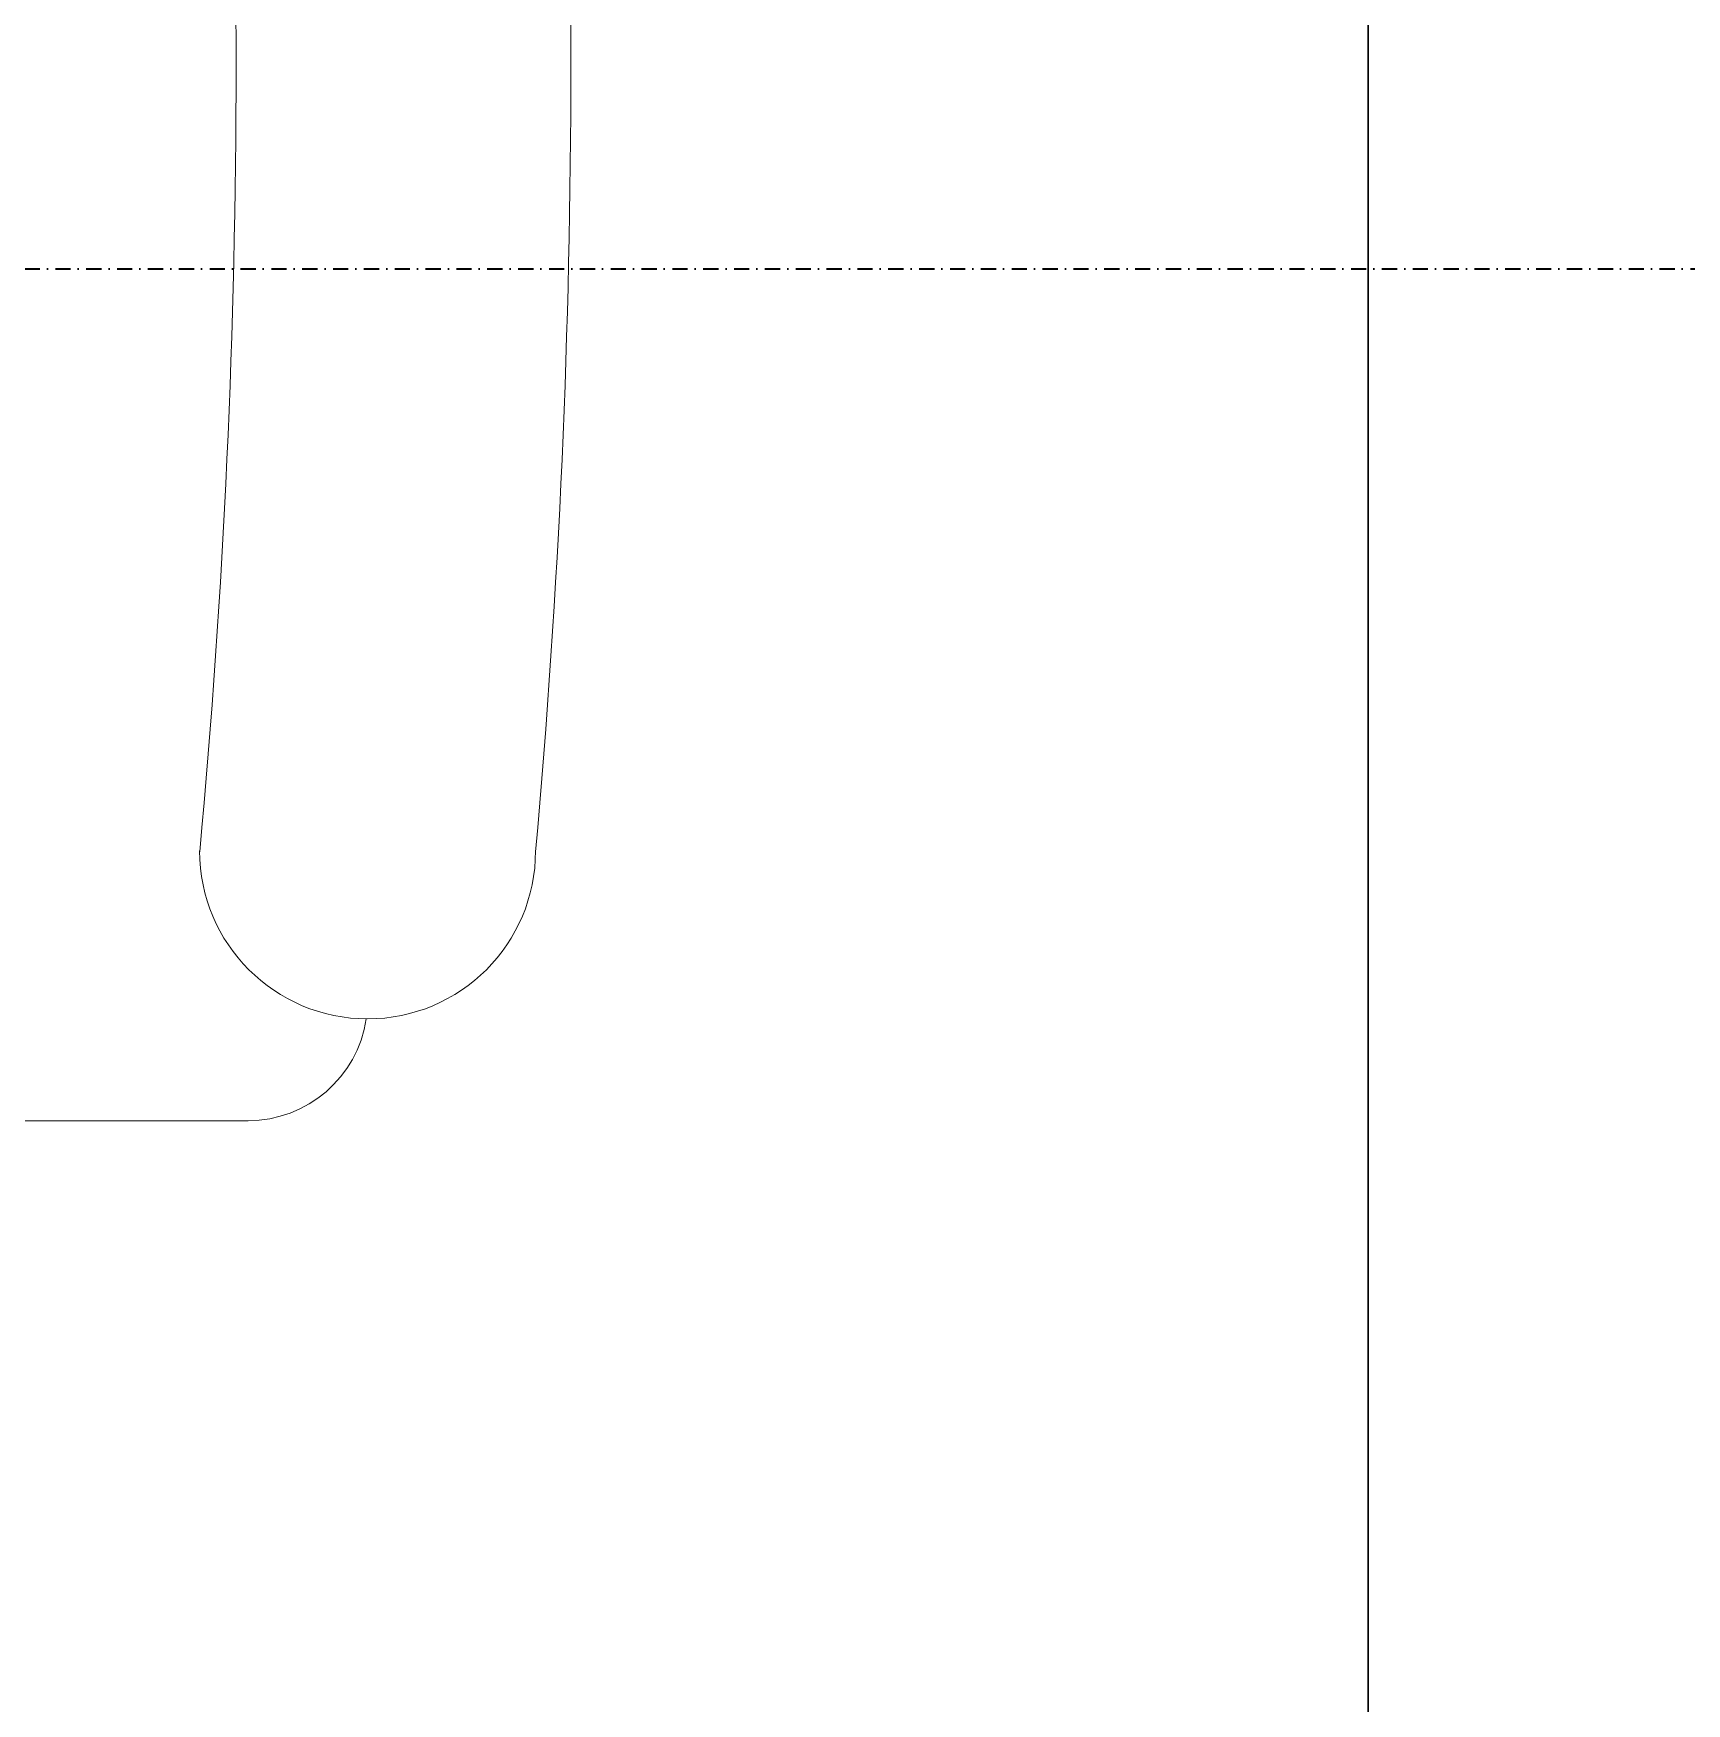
# Model space of a CAD drawing. Extents: x -12260 to 184725, y -29287 to 19916.
# Drawn here: x 32696.9 to 33042.6, y -12230 to -11880.8 of the extents above; entities that cross this region are included whole.
import ezdxf

# ---------------------------------------------------------------- set-up
doc = ezdxf.new("R2010")
doc.units = 0
doc.header["$LTSCALE"] = 0.25
doc.linetypes.add('DASHDOT', pattern=[25.4, 12.7, -6.35, 0, -6.35])
doc.layers.add('01-First Floor-FUR$0$FALSE CEILING', color=251, linetype='Continuous')
doc.layers.add('01-First Floor-FUR$0$X-WHITE glass', color=255, linetype='Continuous')
for name, color, linetype, lineweight in [('01-First Floor-FUR$0$LOADING', 253, 'Continuous', 5), ('01-First Floor-FUR$0$Walls', 251, 'Continuous', 5), ('E-LITE-CLNG-CNDT', 6, 'DASHDOT', 35)]:
    doc.layers.add(name, color=color, linetype=linetype, lineweight=lineweight)

# ---------------------------------------------------------------- blocks, each defined once
blk = doc.blocks.new('01-First Floor-FUR$0$GF21018-P')
at = {"color": 0}
blk.add_line((0.2204937210156821, 0.4756307261486727), (0.2204937210156821, 0.0674977280054634), dxfattribs=at)
for centre, radius, start, end in [((-4.0174444003e-06, 1.846735474002139), 1.776735474005004, 264.6945553321505, 275.3052680112835), ((0.1640881380565453, 0.0424977280054613), 0.0351139560901341, 270.0000000000001, 90), ((0.1954937210156835, 0.0674977280054634), 0.025, 278.5279241468623, 360), ((-3.2405935642e-06, 1.831363171438854), 1.831363171441721, 264.8532206013883, 275.1469821681523)]:
    blk.add_arc(centre, radius, start, end, dxfattribs=at)
blk = doc.blocks.new('01-First Floor-FUR')
at = {"layer": '01-First Floor-FUR$0$FALSE CEILING'}
blk.add_lwpolyline([(29475.99999988344, -8829.99999999981), (32975.99999988431, -8829.99999999981), (32975.99999987645, -10709.99999999981), (32975.99999987645, -10718.45954477339), (32975.99999987645, -12838.45954477339), (29475.99999988344, -12829.99999999981), (29475.99999988344, -8829.99999999981)], dxfattribs=at)
at = {"layer": '01-First Floor-FUR$0$Walls'}
blk.add_line((32975.99999986012, -12829.99999999983), (32975.99999986013, -9909.999999999593), dxfattribs=at)
at = {"layer": '01-First Floor-FUR$0$X-WHITE glass', "color": 253, "lineweight": 30, "ltscale": 6, "true_color": 0x9898cc}
blk.add_line((32975.99999986013, -10610), (32975.99999986013, -12829.99999999983), dxfattribs=at)
at = {"layer": '01-First Floor-FUR$0$LOADING', "extrusion": (7.77426384867623e-06, 2.240207019314477e-05, 0.9999999997188542), "xscale": -1000, "yscale": 1000, "zscale": 1000, "rotation": 90.00141075505213}
blk.add_blockref('01-First Floor-FUR$0$GF21018-P', (32809.30919795112, -11887.62750536057, -0.1338177160428177), dxfattribs=at)

msp = doc.modelspace()

# ---------------------------------------------------------------- linework, layer by layer
at = {"layer": 'E-LITE-CLNG-CNDT', "color": 1, "elevation": -0.1044575172046482}
msp.add_lwpolyline([(32475.79550875037, -11929.99999983526), (35204.91012489315, -11929.99999983526)], dxfattribs=at)

# ---------------------------------------------------------------- block references
at = {"layer": 'E-LITE-CLNG-CNDT'}
msp.add_blockref('01-First Floor-FUR', (0, 0), dxfattribs=at)

doc.saveas('drawing.dxf')
